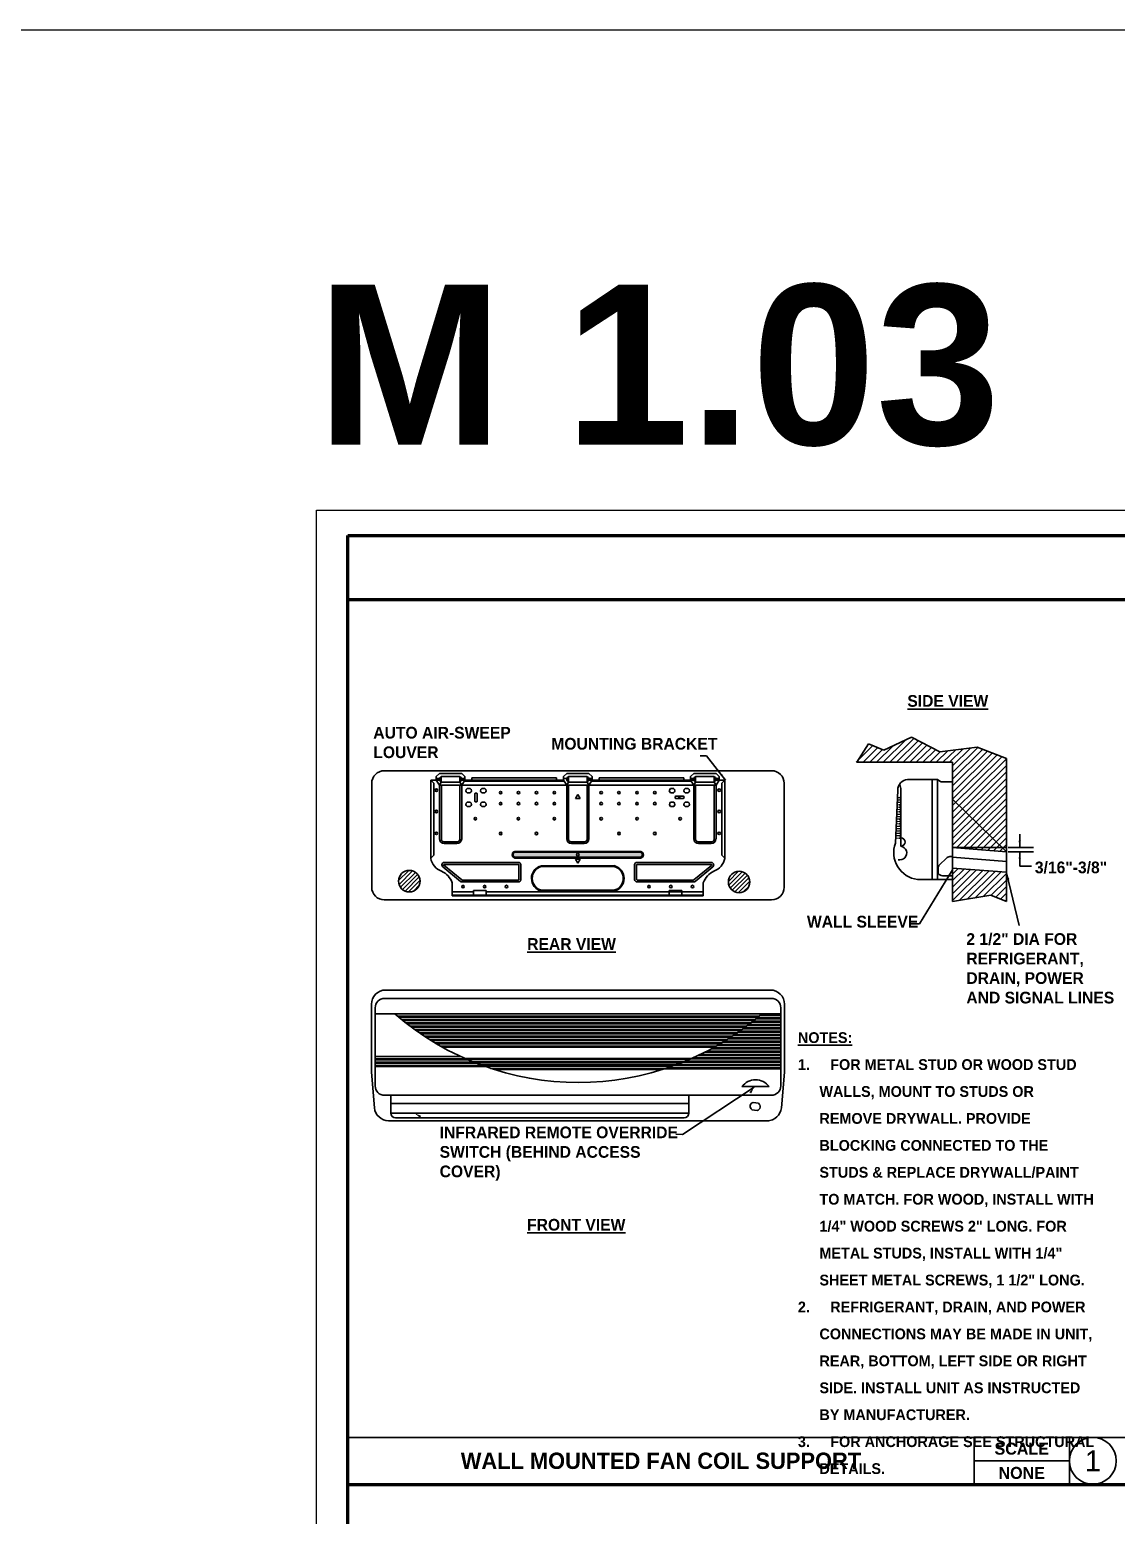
# Model space of a CAD drawing. Header units: inches. Extents: x 2025 to 34930, y -6955 to 4650.
# Drawn here: x 8223 to 8630, y 1729 to 2285 of the extents above; entities that cross this region are included whole.
import ezdxf

# ---------------------------------------------------------------- set-up
doc = ezdxf.new("R2010")
doc.units = ezdxf.units.IN
doc.header["$MEASUREMENT"] = 0
doc.layers.get('DEFPOINTS').update_dxf_attribs({"color": 104})
doc.layers.add('PDF-TEXT', color=7, linetype='Continuous', lineweight=35)
doc.styles.add('Century Gothic_B', font='GOTHICB.TTF', dxfattribs={"height": 6.659722})
doc.styles.add('PDF Arial', font='arial.ttf')
doc.styles.add('PDF Arial Bold', font='arialbd.ttf')

msp = doc.modelspace()

# ---------------------------------------------------------------- hatches: boundary and pattern name
at = {"layer": 'PDF-TEXT', "transparency": 33554559}
for points in [[(8548.21, 1993.39), (8548.21, 1992.95), (8549.27, 1992.95), (8549.27, 1992.98), (8549.29, 1992.98), (8549.37, 1993.06), (8549.37, 1993.11), (8549.4, 1993.16), (8549.4, 1993.21), (8549.37, 1993.26), (8549.37, 1993.29), (8549.35, 1993.34), (8549.27, 1993.37), (8549.27, 1993.39)], [(8548.23, 1994.3), (8548.23, 1993.86), (8549.27, 1993.86), (8549.27, 1993.91), (8549.29, 1993.89), (8549.35, 1993.91), (8549.37, 1993.96), (8549.37, 1994.02), (8549.4, 1994.04), (8549.4, 1994.09), (8549.37, 1994.15), (8549.37, 1994.2), (8549.29, 1994.27), (8549.27, 1994.27), (8549.27, 1994.3)], [(8548.28, 1995.18), (8548.28, 1994.74), (8549.27, 1994.74), (8549.29, 1994.79), (8549.27, 1994.79), (8549.27, 1994.82), (8549.29, 1994.79), (8549.35, 1994.82), (8549.37, 1994.84), (8549.37, 1994.9), (8549.4, 1994.95), (8549.4, 1995), (8549.37, 1995.05), (8549.37, 1995.08), (8549.35, 1995.13), (8549.27, 1995.16), (8549.27, 1995.18)], [(8548.31, 1996.09), (8548.31, 1995.65), (8549.27, 1995.65), (8549.27, 1995.7), (8549.29, 1995.67), (8549.35, 1995.7), (8549.37, 1995.75), (8549.37, 1995.8), (8549.4, 1995.85), (8549.4, 1995.88), (8549.37, 1995.93), (8549.37, 1995.98), (8549.29, 1996.06), (8549.27, 1996.06), (8549.27, 1996.09)], [(8548.36, 1996.99), (8548.36, 1996.53), (8549.27, 1996.53), (8549.29, 1996.58), (8549.27, 1996.58), (8549.27, 1996.61), (8549.29, 1996.58), (8549.35, 1996.61), (8549.37, 1996.66), (8549.37, 1996.68), (8549.4, 1996.74), (8549.4, 1996.79), (8549.37, 1996.84), (8549.37, 1996.86), (8549.35, 1996.92), (8549.27, 1996.94), (8549.29, 1996.94), (8549.27, 1996.99)], [(8548.39, 1997.87), (8548.39, 1997.43), (8549.27, 1997.43), (8549.27, 1997.46), (8549.29, 1997.46), (8549.37, 1997.54), (8549.37, 1997.59), (8549.4, 1997.64), (8549.4, 1997.67), (8549.37, 1997.72), (8549.37, 1997.77), (8549.35, 1997.82), (8549.27, 1997.85), (8549.27, 1997.87)], [(8547.95, 1988.03), (8547.95, 1987.59), (8549.27, 1987.59), (8549.27, 1987.62), (8549.29, 1987.62), (8549.37, 1987.7), (8549.37, 1987.75), (8549.4, 1987.8), (8549.4, 1987.83), (8549.37, 1987.88), (8549.37, 1987.93), (8549.35, 1987.98), (8549.27, 1988.01), (8549.27, 1988.03)], [(8548, 1988.94), (8548, 1988.5), (8549.27, 1988.5), (8549.27, 1988.55), (8549.29, 1988.53), (8549.35, 1988.55), (8549.37, 1988.6), (8549.37, 1988.63), (8549.4, 1988.68), (8549.4, 1988.73), (8549.37, 1988.78), (8549.37, 1988.84), (8549.35, 1988.86), (8549.27, 1988.89), (8549.29, 1988.89), (8549.27, 1988.94)], [(8548.05, 1989.82), (8548.05, 1989.38), (8549.27, 1989.38), (8549.27, 1989.41), (8549.29, 1989.41), (8549.37, 1989.48), (8549.37, 1989.54), (8549.4, 1989.59), (8549.4, 1989.64), (8549.37, 1989.66), (8549.37, 1989.72), (8549.35, 1989.77), (8549.27, 1989.79), (8549.27, 1989.82)], [(8548.08, 1990.73), (8548.08, 1990.29), (8549.27, 1990.29), (8549.27, 1990.34), (8549.29, 1990.31), (8549.35, 1990.34), (8549.37, 1990.39), (8549.37, 1990.42), (8549.4, 1990.47), (8549.4, 1990.52), (8549.37, 1990.57), (8549.37, 1990.62), (8549.29, 1990.7), (8549.27, 1990.7), (8549.27, 1990.73)], [(8548.13, 1991.61), (8548.13, 1991.17), (8549.27, 1991.17), (8549.27, 1991.19), (8549.29, 1991.19), (8549.37, 1991.27), (8549.37, 1991.32), (8549.4, 1991.37), (8549.4, 1991.43), (8549.37, 1991.45), (8549.37, 1991.5), (8549.35, 1991.56), (8549.27, 1991.58), (8549.27, 1991.61)], [(8548.15, 1992.51), (8548.15, 1992.07), (8549.27, 1992.07), (8549.27, 1992.13), (8549.29, 1992.1), (8549.35, 1992.13), (8549.37, 1992.18), (8549.37, 1992.23), (8549.4, 1992.25), (8549.4, 1992.31), (8549.37, 1992.36), (8549.37, 1992.41), (8549.29, 1992.49), (8549.27, 1992.49), (8549.27, 1992.51)], [(8547.71, 1982.67), (8547.71, 1982.23), (8549.27, 1982.23), (8549.27, 1982.28), (8549.29, 1982.26), (8549.35, 1982.28), (8549.37, 1982.34), (8549.37, 1982.39), (8549.4, 1982.44), (8549.4, 1982.46), (8549.37, 1982.52), (8549.37, 1982.57), (8549.35, 1982.62), (8549.27, 1982.65), (8549.27, 1982.67)], [(8547.77, 1983.58), (8547.77, 1983.11), (8549.27, 1983.11), (8549.29, 1983.16), (8549.27, 1983.16), (8549.27, 1983.19), (8549.29, 1983.16), (8549.35, 1983.19), (8549.37, 1983.24), (8549.37, 1983.27), (8549.4, 1983.32), (8549.4, 1983.37), (8549.37, 1983.42), (8549.37, 1983.45), (8549.35, 1983.5), (8549.27, 1983.53), (8549.29, 1983.53), (8549.27, 1983.58)], [(8547.79, 1984.46), (8547.79, 1984.02), (8549.27, 1984.02), (8549.27, 1984.07), (8549.29, 1984.04), (8549.35, 1984.07), (8549.37, 1984.12), (8549.37, 1984.17), (8549.4, 1984.23), (8549.4, 1984.25), (8549.37, 1984.3), (8549.37, 1984.36), (8549.35, 1984.41), (8549.27, 1984.43), (8549.27, 1984.46)], [(8547.84, 1985.37), (8547.84, 1984.9), (8549.27, 1984.9), (8549.29, 1984.95), (8549.27, 1984.95), (8549.27, 1984.98), (8549.29, 1984.95), (8549.35, 1984.98), (8549.37, 1985.03), (8549.37, 1985.05), (8549.4, 1985.11), (8549.4, 1985.16), (8549.37, 1985.21), (8549.37, 1985.24), (8549.35, 1985.29), (8549.27, 1985.31), (8549.27, 1985.37)], [(8547.87, 1986.25), (8547.87, 1985.81), (8549.27, 1985.81), (8549.27, 1985.86), (8549.29, 1985.83), (8549.35, 1985.86), (8549.37, 1985.91), (8549.37, 1985.96), (8549.4, 1986.01), (8549.4, 1986.04), (8549.37, 1986.09), (8549.37, 1986.14), (8549.29, 1986.22), (8549.27, 1986.22), (8549.27, 1986.25)], [(8547.92, 1987.15), (8547.92, 1986.69), (8549.27, 1986.69), (8549.29, 1986.74), (8549.27, 1986.74), (8549.27, 1986.76), (8549.29, 1986.74), (8549.35, 1986.76), (8549.37, 1986.82), (8549.37, 1986.84), (8549.4, 1986.89), (8549.4, 1986.95), (8549.37, 1987), (8549.37, 1987.02), (8549.35, 1987.07), (8549.27, 1987.1), (8549.29, 1987.1), (8549.27, 1987.15)], [(8452, 1977.49), (8451.71, 1977.49), (8451.53, 1977.47), (8405.02, 1977.47), (8404.97, 1977.44), (8404.79, 1977.39), (8404.73, 1977.36), (8404.58, 1977.26), (8404.55, 1977.23), (8404.4, 1977.1), (8404.37, 1977.08), (8404.27, 1976.92), (8404.14, 1976.66), (8404.09, 1976.48), (8404.09, 1976.43), (8404.06, 1976.25), (8404.06, 1976.02), (8404.09, 1975.96), (8404.16, 1975.73), (8404.27, 1975.52), (8404.37, 1975.39), (8404.53, 1975.24), (8404.6, 1975.19), (8404.73, 1975.11), (8404.81, 1975.06), (8404.94, 1975.01), (8405.04, 1974.98), (8405.17, 1974.95), (8405.46, 1974.95), (8405.64, 1974.98), (8452.15, 1974.98), (8452.21, 1975.01), (8452.39, 1975.06), (8452.44, 1975.11), (8452.59, 1975.19), (8452.62, 1975.24), (8452.78, 1975.34), (8452.8, 1975.39), (8452.9, 1975.52), (8452.93, 1975.58), (8453.03, 1975.73), (8453.03, 1975.81), (8453.09, 1975.96), (8453.09, 1976.02), (8453.11, 1976.2), (8453.11, 1976.43), (8453.09, 1976.48), (8453.03, 1976.66), (8453.01, 1976.72), (8452.96, 1976.87), (8452.9, 1976.92), (8452.8, 1977.08), (8452.75, 1977.1), (8452.65, 1977.23), (8452.57, 1977.26), (8452.44, 1977.36), (8452.36, 1977.39), (8452.23, 1977.44), (8452.13, 1977.47)], [(8475.64, 1961.12), (8381.53, 1961.12), (8381.53, 1960.84), (8475.64, 1960.84)], [(8496.54, 1915.78), (8361.02, 1915.78), (8361.51, 1915.37), (8496.08, 1915.37)], [(8504.7, 1915.14), (8495.79, 1915.14), (8495.3, 1914.75), (8504.7, 1914.75)], [(8504.7, 1916.61), (8497.53, 1916.61), (8496.8, 1915.99), (8504.7, 1915.99)], [(8495.04, 1914.51), (8362.52, 1914.51), (8363.01, 1914.13), (8494.55, 1914.13)], [(8493.49, 1913.27), (8364.07, 1913.27), (8364.59, 1912.86), (8492.97, 1912.86)], [(8491.86, 1912.03), (8365.7, 1912.03), (8366.25, 1911.61), (8491.31, 1911.61)], [(8490.17, 1910.76), (8367.39, 1910.76), (8367.96, 1910.37), (8489.6, 1910.37)], [(8488.41, 1909.52), (8369.15, 1909.52), (8369.77, 1909.1), (8487.82, 1909.1)], [(8504.7, 1910.14), (8489.29, 1910.14), (8488.7, 1909.72), (8504.7, 1909.72)], [(8504.7, 1911.41), (8491.03, 1911.41), (8490.46, 1910.99), (8504.7, 1910.99)], [(8504.7, 1912.65), (8492.69, 1912.65), (8492.14, 1912.23), (8504.7, 1912.23)], [(8504.7, 1913.89), (8494.26, 1913.89), (8493.75, 1913.48), (8504.7, 1913.48)], [(8486.55, 1908.27), (8371.01, 1908.27), (8371.63, 1907.86), (8485.93, 1907.86)], [(8484.6, 1907.03), (8372.96, 1907.03), (8373.6, 1906.61), (8483.96, 1906.61)], [(8482.58, 1905.76), (8374.98, 1905.76), (8375.68, 1905.35), (8481.89, 1905.35)], [(8480.43, 1904.52), (8377.13, 1904.52), (8377.85, 1904.1), (8479.71, 1904.1)], [(8504.7, 1905.14), (8481.52, 1905.14), (8480.8, 1904.72), (8504.7, 1904.72)], [(8504.7, 1906.38), (8483.59, 1906.38), (8482.92, 1905.99), (8504.7, 1905.99)], [(8504.7, 1907.65), (8485.59, 1907.65), (8484.94, 1907.24), (8504.7, 1907.24)], [(8504.7, 1908.89), (8487.48, 1908.89), (8486.88, 1908.48), (8504.7, 1908.48)], [(8386.63, 1899.75), (8352.65, 1899.75), (8352.65, 1899.34), (8387.56, 1899.34)], [(8389.61, 1898.51), (8352.65, 1898.51), (8352.65, 1898.09), (8390.62, 1898.09)], [(8471.34, 1899.93), (8386.22, 1899.93), (8387.15, 1899.52), (8470.41, 1899.52)], [(8468.42, 1898.69), (8389.14, 1898.69), (8390.15, 1898.28), (8467.41, 1898.28)], [(8504.7, 1898.9), (8468.91, 1898.9), (8467.9, 1898.48), (8504.7, 1898.48)], [(8504.7, 1900.14), (8471.78, 1900.14), (8470.88, 1899.73), (8504.7, 1899.73)], [(8504.7, 1901.38), (8474.48, 1901.38), (8473.62, 1900.97), (8504.7, 1900.97)], [(8504.7, 1902.63), (8476.96, 1902.63), (8476.16, 1902.24), (8504.7, 1902.24)], [(8504.7, 1903.9), (8479.3, 1903.9), (8478.54, 1903.48), (8504.7, 1903.48)], [(8392.85, 1897.24), (8352.65, 1897.24), (8352.65, 1896.85), (8393.99, 1896.85)], [(8465.21, 1897.45), (8392.35, 1897.45), (8393.47, 1897.03), (8464.09, 1897.03)], [(8461.63, 1896.18), (8395.93, 1896.18), (8397.2, 1895.76), (8460.36, 1895.76)], [(8504.7, 1896.38), (8462.23, 1896.38), (8460.99, 1895.97), (8504.7, 1895.97)], [(8504.7, 1897.63), (8465.72, 1897.63), (8464.64, 1897.21), (8504.7, 1897.21)]]:
    msp.add_hatch(color=256, dxfattribs=at).paths.add_polyline_path(points)
h = msp.add_hatch(color=256, dxfattribs=at)
h.paths.add_polyline_path([(8442.88, 1962.81), (8443.06, 1962.91), (8443.5, 1963.12), (8443.97, 1963.43), (8444.07, 1963.51), (8444.44, 1963.82), (8444.59, 1963.95), (8444.85, 1964.28), (8445.03, 1964.49), (8445.24, 1964.8), (8445.39, 1965.06), (8445.55, 1965.4), (8445.68, 1965.68), (8445.78, 1966.02), (8445.86, 1966.36), (8445.96, 1967.03), (8445.96, 1967.7), (8445.86, 1968.38), (8445.78, 1968.69), (8445.68, 1969.05), (8445.55, 1969.33), (8445.39, 1969.67), (8445.24, 1969.93), (8445.03, 1970.24), (8444.85, 1970.45), (8444.59, 1970.78), (8444.44, 1970.91), (8444.07, 1971.22), (8443.97, 1971.3), (8443.5, 1971.61), (8443.06, 1971.82), (8442.88, 1971.9), (8442.23, 1972.13), (8414.96, 1972.13), (8414.32, 1971.9), (8414.13, 1971.82), (8413.69, 1971.61), (8413.23, 1971.3), (8413.12, 1971.22), (8412.76, 1970.91), (8412.61, 1970.78), (8412.35, 1970.45), (8412.17, 1970.24), (8411.96, 1969.93), (8411.8, 1969.67), (8411.65, 1969.33), (8411.52, 1969.05), (8411.42, 1968.69), (8411.34, 1968.38), (8411.23, 1967.7), (8411.23, 1967.03), (8411.34, 1966.36), (8411.42, 1966.02), (8411.52, 1965.68), (8411.65, 1965.4), (8411.8, 1965.06), (8411.96, 1964.8), (8412.17, 1964.49), (8412.35, 1964.28), (8412.61, 1963.95), (8412.76, 1963.82), (8413.12, 1963.51), (8413.23, 1963.43), (8413.69, 1963.12), (8414.13, 1962.91), (8414.32, 1962.81), (8414.96, 1962.6), (8442.23, 1962.6)])
h.paths.add_polyline_path([(8414.99, 1962.91), (8414.37, 1963.12), (8413.75, 1963.43), (8413.64, 1963.51), (8413.2, 1963.82), (8413.05, 1963.95), (8412.71, 1964.28), (8412.55, 1964.49), (8412.3, 1964.8), (8412.17, 1965.06), (8411.96, 1965.4), (8411.86, 1965.68), (8411.73, 1966.02), (8411.57, 1966.69), (8411.52, 1967.37), (8411.57, 1968.04), (8411.65, 1968.38), (8411.73, 1968.69), (8411.86, 1969.05), (8411.96, 1969.33), (8412.17, 1969.67), (8412.3, 1969.93), (8412.55, 1970.24), (8412.71, 1970.45), (8413.05, 1970.78), (8413.2, 1970.91), (8413.64, 1971.22), (8413.75, 1971.3), (8414.37, 1971.61), (8414.99, 1971.82), (8442.21, 1971.82), (8442.86, 1971.61), (8443.45, 1971.3), (8443.56, 1971.22), (8444, 1970.91), (8444.15, 1970.78), (8444.49, 1970.45), (8444.64, 1970.24), (8444.9, 1969.93), (8445.06, 1969.67), (8445.24, 1969.33), (8445.34, 1969.05), (8445.47, 1968.69), (8445.55, 1968.38), (8445.63, 1968.04), (8445.68, 1967.37), (8445.63, 1966.69), (8445.47, 1966.02), (8445.34, 1965.68), (8445.24, 1965.4), (8445.06, 1965.06), (8444.9, 1964.8), (8444.64, 1964.49), (8444.49, 1964.28), (8444.15, 1963.95), (8444, 1963.82), (8443.56, 1963.51), (8443.45, 1963.43), (8442.86, 1963.12), (8442.21, 1962.91)], flags=0)

# ---------------------------------------------------------------- linework, layer by layer
msp.add_line((5037.78, 2285.41), (13091.4, 2285.41))
at = {"layer": 'DEFPOINTS'}
msp.add_lwpolyline([(8330.71, 2105.41), (9797.6, 2105.41), (9797.6, 1024.33), (8330.71, 1024.33)], close=True, dxfattribs=at)
at = {"layer": 'PDF-TEXT', "color": 42, "lineweight": 100}
for p, q in [((8342.43, 1039.38), (8342.43, 2095.84)), ((8342.43, 2095.84), (9785.88, 2095.84)), ((9785.88, 2071.8), (8342.43, 2071.8)), ((8342.43, 1740.3), (9785.88, 1740.3))]:
    msp.add_line(p, q, dxfattribs=at)
at = {"layer": 'PDF-TEXT'}
for p, q in [((8532.9, 2010.88), (8539.22, 2017.14)), ((8537.59, 2017.82), (8533.24, 2010.88)), ((8535.54, 2010.88), (8541.08, 2016.37)), ((8543.29, 2015.43), (8537.59, 2017.82)), ((8538.03, 2010.88), (8542.82, 2015.64)), ((8540.51, 2010.88), (8546.78, 2017.09)), ((8543.03, 2010.88), (8551.5, 2019.29)), ((8553.62, 2020.28), (8543.29, 2015.43)), ((8545.51, 2010.88), (8554.53, 2019.81)), ((8548, 2010.88), (8556.18, 2018.98)), ((8550.49, 2010.88), (8557.84, 2018.15)), ((8553, 2010.88), (8559.47, 2017.3)), ((8564.26, 2014.86), (8553.62, 2020.28)), ((8555.48, 2010.88), (8561.13, 2016.47)), ((8557.97, 2010.88), (8562.79, 2015.62)), ((8578.3, 2016.57), (8564.26, 2014.86)), ((8565.46, 2010.88), (8570.25, 2015.59)), ((8567.97, 2010.88), (8573.07, 2015.95)), ((8569.08, 2007.02), (8578.59, 2016.47)), ((8569.08, 2009.5), (8575.92, 2016.29)), ((8569.08, 2004.56), (8580.4, 2015.77)), ((8589.28, 2012.33), (8578.3, 2016.57)), ((8476.89, 2013.31), (8474.4, 2013.28)), ((8483.93, 2004.22), (8476.89, 2013.31)), ((8533.24, 2010.88), (8569.08, 2010.88)), ((8560.48, 2010.88), (8564.55, 2014.92)), ((8562.97, 2010.88), (8567.4, 2015.25)), ((8569.08, 2002.07), (8582.19, 2015.07)), ((8569.08, 1999.61), (8583.97, 2014.37)), ((8569.08, 1997.12), (8585.76, 2013.67)), ((8569.08, 1994.64), (8587.55, 2012.97)), ((8569.08, 1992.18), (8589.28, 2012.22)), ((8569.08, 2010.88), (8569.08, 1958.74)), ((8569.08, 1989.69), (8589.28, 2009.74)), ((8589.28, 1958.74), (8589.28, 2012.33)), ((8501.23, 2007.74), (8356.08, 2007.74)), ((8373.5, 2004.22), (8376.81, 2004.22)), ((8374.61, 2003.11), (8373.5, 2004.22)), ((8373.5, 2004.22), (8373.5, 1974.85)), ((8375.55, 2005.51), (8376.76, 2006.73)), ((8375.55, 2004.22), (8375.55, 2005.51)), ((8375.55, 2004.79), (8376.81, 2004.79)), ((8376.76, 2002.33), (8375.55, 2004.22)), ((8376.76, 2006.73), (8385.08, 2006.73)), ((8377.44, 2005.54), (8384.43, 2005.54)), ((8377.44, 2003.47), (8377.44, 2005.54)), ((8384.43, 2005.54), (8384.43, 2003.47)), ((8386.29, 2004.79), (8385.02, 2004.79)), ((8423.22, 2004.22), (8385.02, 2004.22)), ((8385.08, 2006.73), (8386.29, 2005.51)), ((8386.29, 2004.22), (8385.08, 2002.33)), ((8386.29, 2005.51), (8386.29, 2004.22)), ((8420.61, 2005.1), (8388.88, 2005.1)), ((8388.88, 2005.1), (8388.88, 2004.22)), ((8420.61, 2004.22), (8420.61, 2005.1)), ((8424.44, 2006.73), (8423.22, 2005.51)), ((8423.22, 2005.51), (8423.22, 2004.22)), ((8423.22, 2004.79), (8424.49, 2004.79)), ((8424.44, 2002.33), (8423.22, 2004.22)), ((8432.76, 2006.73), (8424.44, 2006.73)), ((8432.11, 2005.54), (8425.12, 2005.54)), ((8425.12, 2005.54), (8425.12, 2003.47)), ((8432.11, 2003.47), (8432.11, 2005.54)), ((8433.97, 2004.79), (8432.7, 2004.79)), ((8472.15, 2004.22), (8432.7, 2004.22)), ((8433.97, 2005.51), (8432.76, 2006.73)), ((8432.76, 2002.33), (8433.97, 2004.22)), ((8433.95, 2005.51), (8433.95, 2004.22)), ((8433.97, 2004.22), (8433.97, 2005.51)), ((8436.56, 2004.22), (8436.56, 2005.1)), ((8436.56, 2005.1), (8468.29, 2005.1)), ((8468.29, 2005.1), (8468.29, 2004.22)), ((8472.1, 2006.73), (8470.88, 2005.51)), ((8470.88, 2005.51), (8470.88, 2004.22)), ((8470.88, 2004.79), (8472.15, 2004.79)), ((8470.88, 2004.22), (8472.1, 2002.33)), ((8480.41, 2006.73), (8472.1, 2006.73)), ((8479.74, 2005.54), (8472.74, 2005.54)), ((8472.74, 2005.54), (8472.74, 2003.47)), ((8479.74, 2003.47), (8479.74, 2005.54)), ((8481.63, 2004.79), (8480.36, 2004.79)), ((8483.67, 2004.22), (8480.36, 2004.22)), ((8481.63, 2005.51), (8480.41, 2006.73)), ((8480.41, 2002.33), (8481.63, 2004.22)), ((8481.63, 2004.22), (8481.63, 2005.51)), ((8482.56, 2003.11), (8483.67, 2004.22)), ((8483.67, 2004.22), (8483.67, 1974.85)), ((8563.41, 2004.48), (8552.2, 2004.48)), ((8561.47, 1966.95), (8561.47, 2004.48)), ((8563.41, 2004.48), (8563.41, 1966.95)), ((8564.24, 2003.86), (8563.41, 2004.48)), ((8569.08, 1987.23), (8589.28, 2007.28)), ((8569.08, 1984.74), (8589.28, 2004.79)), ((8351.36, 2003), (8351.36, 1964.05)), ((8374.61, 1976.09), (8374.61, 2003.11)), ((8377.44, 2003.47), (8376.76, 2002.33)), ((8376.76, 1982.18), (8376.76, 2002.33)), ((8376.76, 2002.33), (8480.41, 2002.33)), ((8384.43, 2003.47), (8377.44, 2003.47)), ((8377.46, 1981.97), (8377.46, 2002.33)), ((8384.4, 2002.33), (8384.4, 1981.97)), ((8385.08, 2002.33), (8384.43, 2003.47)), ((8385.08, 2002.33), (8385.08, 1982.18)), ((8386.01, 2003.81), (8423.51, 2003.81)), ((8387.17, 2001.03), (8388.31, 2001.03)), ((8387.17, 1999.45), (8388.31, 1999.45)), ((8390.02, 1996.27), (8390.02, 1999.07)), ((8390.9, 1999.07), (8390.9, 1996.27)), ((8393.78, 2001.03), (8392.64, 2001.03)), ((8393.78, 1999.45), (8392.64, 1999.45)), ((8425.12, 2003.47), (8424.44, 2002.33)), ((8424.44, 2002.33), (8424.44, 1982.18)), ((8425.12, 2003.47), (8432.11, 2003.47)), ((8425.14, 2002.33), (8425.14, 1981.97)), ((8428.61, 1998.75), (8427.73, 1997.28)), ((8429.47, 1997.28), (8428.61, 1998.75)), ((8432.08, 1981.97), (8432.08, 2002.33)), ((8432.11, 2003.47), (8432.76, 2002.33)), ((8432.76, 1982.18), (8432.76, 2002.33)), ((8471.16, 2003.81), (8433.66, 2003.81)), ((8464.53, 2001.03), (8463.39, 2001.03)), ((8463.39, 1999.45), (8464.53, 1999.45)), ((8468.88, 2001.03), (8470.01, 2001.02)), ((8470, 1999.45), (8468.88, 1999.45)), ((8472.1, 2002.33), (8472.74, 2003.47)), ((8472.1, 2002.33), (8472.1, 1982.18)), ((8472.74, 2003.47), (8479.74, 2003.47)), ((8472.77, 2002.33), (8472.77, 1981.97)), ((8479.71, 1981.97), (8479.71, 2002.33)), ((8479.74, 2003.47), (8480.41, 2002.33)), ((8480.41, 2002.33), (8480.41, 1982.18)), ((8482.56, 1976.09), (8482.56, 2003.11)), ((8505.95, 1964.05), (8505.95, 2003.02)), ((8548.52, 2000.41), (8547.64, 1980.6)), ((8549.73, 2000.44), (8549.73, 1979.43)), ((8569.08, 2003.52), (8565.3, 2003.52)), ((8569.08, 1982.28), (8589.28, 2002.3)), ((8569.08, 1979.8), (8589.28, 1999.84)), ((8387.17, 1995.88), (8388.31, 1995.88)), ((8387.17, 1994.33), (8388.31, 1994.33)), ((8393.78, 1995.88), (8392.64, 1995.88)), ((8393.78, 1994.33), (8392.64, 1994.33)), ((8427.73, 1997.28), (8429.47, 1997.28)), ((8463.39, 1995.88), (8464.53, 1995.88)), ((8464.53, 1994.33), (8463.39, 1994.33)), ((8468.16, 1998.19), (8465.36, 1998.19)), ((8465.36, 1997.28), (8468.16, 1997.28)), ((8467.15, 1997.67), (8466.27, 1997.67)), ((8470, 1995.88), (8468.88, 1995.88)), ((8468.88, 1994.33), (8470.01, 1994.34)), ((8549.27, 1997.87), (8549.27, 1997.43)), ((8549.27, 1996.99), (8549.27, 1996.53)), ((8549.27, 1996.09), (8549.27, 1995.65)), ((8549.27, 1995.18), (8549.27, 1994.74)), ((8549.27, 1994.3), (8549.27, 1993.86)), ((8549.27, 1993.39), (8549.27, 1992.95)), ((8589.28, 1977.34), (8569.08, 1997.12)), ((8570.56, 1978.79), (8589.28, 1997.36)), ((8572.86, 1978.61), (8589.28, 1994.9)), ((8549.27, 1992.51), (8549.27, 1992.07)), ((8549.27, 1991.61), (8549.27, 1991.17)), ((8549.27, 1990.73), (8549.27, 1990.29)), ((8549.27, 1989.82), (8549.27, 1989.38)), ((8549.27, 1988.94), (8549.27, 1988.5)), ((8549.27, 1988.03), (8549.27, 1987.59)), ((8575.17, 1978.42), (8589.28, 1992.41)), ((8577.5, 1978.24), (8589.28, 1989.95)), ((8579.8, 1978.06), (8589.28, 1987.46)), ((8549.27, 1987.15), (8549.27, 1986.69)), ((8549.27, 1986.25), (8549.27, 1985.81)), ((8549.27, 1985.34), (8549.27, 1984.9)), ((8549.27, 1984.46), (8549.27, 1984.02)), ((8549.27, 1983.58), (8549.27, 1983.11)), ((8549.27, 1982.67), (8549.27, 1982.23)), ((8582.13, 1977.88), (8589.28, 1984.98)), ((8584.44, 1977.73), (8589.28, 1982.52)), ((8594.23, 1983.97), (8594.23, 1978.89)), ((8383.5, 1981.09), (8378.34, 1981.09)), ((8383.32, 1980.39), (8378.55, 1980.39)), ((8405.02, 1977.47), (8452.23, 1977.47)), ((8405.02, 1977.18), (8452.23, 1977.18)), ((8426.02, 1981.09), (8431.18, 1981.09)), ((8426.23, 1980.39), (8430.99, 1980.39)), ((8473.68, 1981.09), (8478.83, 1981.09)), ((8473.86, 1980.39), (8478.62, 1980.39)), ((8589.28, 1978.89), (8569.08, 1978.89)), ((8569.08, 1978.89), (8589.28, 1977.34)), ((8586.74, 1977.54), (8589.28, 1980.03)), ((8589.85, 1978.89), (8599.38, 1978.89)), ((8589.85, 1977.34), (8599.38, 1977.34)), ((8594.23, 1977.34), (8594.23, 1971.9)), ((8373.5, 1974.98), (8374.61, 1976.09)), ((8377.67, 1972.39), (8377.67, 1972.44)), ((8384.61, 1966.25), (8377.98, 1971.72)), ((8378.37, 1972.39), (8378.37, 1972.44)), ((8385.08, 1966.8), (8378.43, 1972.27)), ((8378.55, 1973.32), (8406.36, 1973.32)), ((8378.55, 1972.62), (8406.36, 1972.62)), ((8452.23, 1975.29), (8405.02, 1975.29)), ((8452.23, 1974.98), (8405.02, 1974.98)), ((8406.55, 1972.44), (8406.55, 1966.95)), ((8407.27, 1972.44), (8407.27, 1966.95)), ((8414.96, 1972.13), (8442.23, 1972.13)), ((8414.96, 1971.82), (8442.23, 1971.82)), ((8428.61, 1973.06), (8427.73, 1974.54)), ((8427.73, 1974.54), (8429.47, 1974.54)), ((8429.47, 1974.54), (8428.61, 1973.06)), ((8449.9, 1972.44), (8449.9, 1966.95)), ((8450.63, 1972.44), (8450.63, 1966.95)), ((8478.62, 1973.32), (8450.81, 1973.32)), ((8478.62, 1972.62), (8450.81, 1972.62)), ((8472.1, 1966.8), (8478.75, 1972.26)), ((8472.56, 1966.25), (8479.19, 1971.72)), ((8478.8, 1972.39), (8478.8, 1972.44)), ((8479.53, 1972.39), (8479.53, 1972.44)), ((8483.67, 1974.98), (8482.56, 1976.09)), ((8563.64, 1969.57), (8563.64, 1971.17)), ((8564.16, 1972.44), (8566.75, 1975.01)), ((8568.02, 1975.52), (8569.08, 1975.52)), ((8569.08, 1975.27), (8589.28, 1973.71)), ((8569.08, 1971.22), (8589.28, 1969.67)), ((8569.08, 1969.02), (8571.15, 1971.07)), ((8569.08, 1966.54), (8573.46, 1970.89)), ((8594.23, 1971.9), (8598.61, 1971.9)), ((8361.43, 1966.54), (8365.24, 1970.34)), ((8361.61, 1965.14), (8366.64, 1970.16)), ((8362.13, 1964.05), (8367.72, 1969.64)), ((8362.88, 1963.22), (8368.55, 1968.89)), ((8363.84, 1962.63), (8369.15, 1967.94)), ((8365.11, 1962.29), (8369.49, 1966.67)), ((8381.53, 1965.71), (8381.53, 1960.84)), ((8406.36, 1966.77), (8385.18, 1966.77)), ((8406.36, 1966.04), (8385.18, 1966.04)), ((8450.81, 1966.77), (8471.99, 1966.77)), ((8450.81, 1966.04), (8471.99, 1966.04)), ((8475.64, 1960.84), (8475.64, 1965.71)), ((8485.04, 1966.23), (8488.85, 1970.03)), ((8485.23, 1964.83), (8490.25, 1969.85)), ((8485.74, 1963.74), (8491.34, 1969.36)), ((8486.5, 1962.91), (8492.17, 1968.58)), ((8487.45, 1962.32), (8492.76, 1967.62)), ((8488.72, 1961.98), (8493.1, 1966.36)), ((8569.08, 1966.95), (8556, 1966.95)), ((8569.08, 1970.58), (8556.62, 1950.35)), ((8564.26, 1968.66), (8564, 1968.84)), ((8569.08, 1968.32), (8565.3, 1968.32)), ((8569.08, 1964.05), (8575.76, 1970.71)), ((8569.08, 1961.59), (8578.09, 1970.53)), ((8569.08, 1959.1), (8580.4, 1970.34)), ((8571.57, 1959.1), (8582.73, 1970.16)), ((8574.62, 1959.67), (8585.03, 1969.98)), ((8577.63, 1960.17), (8587.34, 1969.83)), ((8580.63, 1960.68), (8589.28, 1969.26)), ((8583.56, 1961.1), (8589.28, 1966.77)), ((8589.28, 1969.46), (8594.08, 1949.77)), ((8366.97, 1962.57), (8369.2, 1964.8)), ((8381.53, 1962.29), (8389.56, 1962.29)), ((8381.53, 1961.12), (8475.64, 1961.12)), ((8381.53, 1960.84), (8475.64, 1960.84)), ((8394.3, 1962.81), (8389.56, 1962.81)), ((8389.56, 1962.81), (8389.56, 1961.12)), ((8394.3, 1961.12), (8394.3, 1962.81)), ((8394.3, 1962.29), (8475.64, 1962.29)), ((8442.23, 1962.91), (8414.96, 1962.91)), ((8442.23, 1962.6), (8414.96, 1962.6)), ((8462.88, 1961.12), (8462.88, 1962.81)), ((8462.88, 1962.81), (8467.62, 1962.81)), ((8467.62, 1962.81), (8467.62, 1961.12)), ((8490.59, 1962.29), (8492.81, 1964.49)), ((8569.08, 1958.74), (8583.45, 1961.15)), ((8583.45, 1961.15), (8589.28, 1958.74)), ((8585.32, 1960.37), (8589.28, 1964.31)), ((8587.08, 1959.65), (8589.28, 1961.82)), ((8356.1, 1959.31), (8501.23, 1959.31)), ((8588.84, 1958.92), (8589.28, 1959.36)), ((8556.62, 1950.35), (8552.97, 1950.35)), ((8356.2, 1922.41), (8501.15, 1922.41)), ((8356.59, 1925.52), (8500.74, 1925.52)), ((8351.25, 1894.81), (8351.25, 1920.21)), ((8352.65, 1889.63), (8352.65, 1918.88)), ((8352.65, 1916.61), (8504.7, 1916.61)), ((8361.02, 1915.78), (8496.54, 1915.78)), ((8361.51, 1915.37), (8496.08, 1915.37)), ((8495.79, 1915.14), (8504.7, 1915.14)), ((8496.8, 1915.99), (8504.7, 1915.99)), ((8504.7, 1918.86), (8504.7, 1889.63)), ((8506.05, 1894.81), (8506.05, 1920.21)), ((8362.52, 1914.51), (8495.04, 1914.51)), ((8363.01, 1914.13), (8494.55, 1914.13)), ((8364.07, 1913.27), (8493.49, 1913.27)), ((8364.59, 1912.86), (8492.97, 1912.86)), ((8365.7, 1912.03), (8491.86, 1912.03)), ((8366.25, 1911.61), (8491.31, 1911.61)), ((8367.39, 1910.76), (8490.17, 1910.76)), ((8367.96, 1910.37), (8489.6, 1910.37)), ((8369.15, 1909.52), (8488.41, 1909.52)), ((8488.7, 1909.72), (8504.7, 1909.72)), ((8489.29, 1910.14), (8504.7, 1910.14)), ((8490.46, 1910.99), (8504.7, 1910.99)), ((8491.03, 1911.41), (8504.7, 1911.41)), ((8492.14, 1912.23), (8504.7, 1912.23)), ((8492.69, 1912.65), (8504.7, 1912.65)), ((8493.75, 1913.48), (8504.7, 1913.48)), ((8494.26, 1913.89), (8504.7, 1913.89)), ((8495.3, 1914.75), (8504.7, 1914.75)), ((8369.77, 1909.1), (8487.82, 1909.1)), ((8371.01, 1908.27), (8486.55, 1908.27)), ((8371.63, 1907.86), (8485.93, 1907.86)), ((8372.96, 1907.03), (8484.6, 1907.03)), ((8373.6, 1906.61), (8483.96, 1906.61)), ((8374.98, 1905.76), (8482.58, 1905.76)), ((8375.68, 1905.35), (8481.89, 1905.35)), ((8377.13, 1904.52), (8480.43, 1904.52)), ((8377.85, 1904.1), (8479.71, 1904.1)), ((8480.8, 1904.72), (8504.7, 1904.72)), ((8481.52, 1905.14), (8504.7, 1905.14)), ((8482.92, 1905.99), (8504.7, 1905.99)), ((8483.59, 1906.38), (8504.7, 1906.38)), ((8484.94, 1907.24), (8504.7, 1907.24)), ((8485.59, 1907.65), (8504.7, 1907.65)), ((8486.88, 1908.48), (8504.7, 1908.48)), ((8487.48, 1908.89), (8504.7, 1908.89)), ((8352.65, 1900.61), (8384.77, 1900.61)), ((8352.65, 1899.75), (8386.63, 1899.75)), ((8352.65, 1899.34), (8387.56, 1899.34)), ((8352.65, 1898.51), (8389.61, 1898.51)), ((8386.22, 1899.93), (8471.34, 1899.93)), ((8387.15, 1899.52), (8470.41, 1899.52)), ((8389.14, 1898.69), (8468.42, 1898.69)), ((8467.9, 1898.48), (8504.7, 1898.48)), ((8468.91, 1898.9), (8504.7, 1898.9)), ((8470.88, 1899.73), (8504.7, 1899.73)), ((8471.78, 1900.14), (8504.7, 1900.14)), ((8473.62, 1900.97), (8504.7, 1900.97)), ((8474.48, 1901.38), (8504.7, 1901.38)), ((8476.16, 1902.24), (8504.7, 1902.24)), ((8476.96, 1902.63), (8504.7, 1902.63)), ((8478.54, 1903.48), (8504.7, 1903.48)), ((8479.3, 1903.9), (8504.7, 1903.9)), ((8352.39, 1881.44), (8351.25, 1894.81)), ((8352.65, 1898.09), (8390.62, 1898.09)), ((8352.65, 1897.24), (8392.85, 1897.24)), ((8352.65, 1896.85), (8393.99, 1896.85)), ((8390.15, 1898.28), (8467.41, 1898.28)), ((8392.35, 1897.45), (8465.21, 1897.45)), ((8393.47, 1897.03), (8464.09, 1897.03)), ((8395.93, 1896.18), (8461.63, 1896.18)), ((8397.2, 1895.76), (8460.36, 1895.76)), ((8460.99, 1895.97), (8504.7, 1895.97)), ((8462.23, 1896.38), (8504.7, 1896.38)), ((8464.64, 1897.21), (8504.7, 1897.21)), ((8465.72, 1897.63), (8504.7, 1897.63)), ((8504.94, 1881.44), (8506.05, 1894.81)), ((8494.65, 1889.19), (8467.82, 1871.44)), ((8490.12, 1889.37), (8500.33, 1889.37)), ((8501.15, 1886.1), (8356.19, 1886.1)), ((8358.58, 1879.34), (8358.58, 1886.1)), ((8358.58, 1883.07), (8470.21, 1883.07)), ((8470.21, 1886.1), (8470.21, 1879.34)), ((8494.29, 1883.44), (8496.28, 1883.1)), ((8500.25, 1876.57), (8357.69, 1876.57)), ((8470.21, 1879.34), (8358.58, 1879.34)), ((8468.44, 1877.63), (8360.34, 1877.63)), ((8493.85, 1880.69), (8495.84, 1880.38)), ((8467.82, 1871.44), (8465.36, 1871.47)), ((8342.43, 1757.87), (9785.88, 1757.87)), ((8577.1, 1740.3), (8577.1, 1757.87)), ((8612.87, 1740.3), (8612.87, 1757.87)), ((8612.87, 1749.09), (8577.1, 1749.09))]:
    msp.add_line(p, q, dxfattribs=at)
for centre, radius in [((8375.58, 2000.45), 0.479), ((8399.67, 1999.49), 0.479), ((8406.35, 1999.49), 0.479), ((8413.14, 1999.49), 0.479), ((8419.79, 1999.49), 0.479), ((8437.35, 1999.49), 0.479), ((8444.01, 1999.49), 0.479), ((8450.79, 1999.49), 0.479), ((8457.48, 1999.49), 0.479), ((8481.59, 2000.45), 0.479), ((8399.67, 1995.4), 0.479), ((8406.35, 1995.4), 0.479), ((8413.14, 1995.4), 0.479), ((8419.79, 1995.4), 0.479), ((8437.35, 1995.4), 0.479), ((8444.01, 1995.4), 0.479), ((8450.79, 1995.4), 0.479), ((8457.48, 1995.4), 0.479), ((8375.58, 1992.42), 0.479), ((8390.19, 1989.73), 0.479), ((8406.33, 1989.73), 0.479), ((8419.79, 1989.73), 0.479), ((8437.35, 1989.73), 0.479), ((8450.82, 1989.73), 0.479), ((8466.95, 1989.73), 0.479), ((8481.59, 1992.42), 0.479), ((8375.58, 1984.24), 0.479), ((8399.7, 1984.19), 0.479), ((8413.09, 1984.19), 0.479), ((8444.06, 1984.19), 0.479), ((8457.45, 1984.19), 0.479), ((8481.59, 1984.24), 0.479), ((8428.6, 1976.24), 0.479), ((8365.43, 1966.34), 4.03), ((8489.05, 1966.03), 4.03), ((8385.56, 1964.3), 0.479), ((8393.69, 1964.3), 0.479), ((8401.85, 1964.3), 0.479), ((8455.3, 1964.3), 0.479), ((8463.46, 1964.3), 0.479), ((8471.59, 1964.3), 0.479), ((8621.65, 1749.09), 8.78)]:
    msp.add_circle(centre, radius, dxfattribs=at)
for centre, radius, start, end in [((8356.09, 2003.01), 4.73, 90.0784, 180.0784), ((8377.94, 2004.52), 1.15, 116.6309, 243.3691), ((8383.9, 2004.52), 1.15, 296.6309, 63.3691), ((8425.62, 2004.52), 1.15, 116.6309, 243.3691), ((8431.58, 2004.52), 1.15, 296.6309, 63.3691), ((8473.25, 2004.52), 1.15, 116.6309, 243.3691), ((8479.2, 2004.52), 1.15, 296.6309, 63.3691), ((8501.23, 2003.02), 4.72, 359.9214, 89.9214), ((8552.73, 2000.32), 4.21, 97.3608, 178.5223), ((8387.52, 2000.24), 0.868, 116.2299, 243.7701), ((8387.91, 2000.24), 0.868, 296.2299, 63.7701), ((8390.45, 1998.84), 0.508, 26.5597, 152.0016), ((8392.99, 2000.24), 0.868, 116.2299, 243.7701), ((8393.38, 2000.24), 0.868, 296.2299, 63.7701), ((8463.78, 2000.24), 0.881, 116.2299, 243.7701), ((8464.14, 2000.24), 0.881, 296.2299, 63.7701), ((8469.23, 2000.24), 0.868, 116.2299, 243.7701), ((8469.62, 2000.24), 0.874, 295.9402, 63.4805), ((8545.47, 2000.5), 4.23, 359.3903, 29.4488), ((8565.28, 2005.3), 1.78, 234.1977, 270.6174), ((8387.52, 1995.12), 0.868, 116.2299, 243.7701), ((8387.91, 1995.12), 0.868, 296.2299, 63.7701), ((8390.46, 1996.51), 0.508, 206.3536, 331.7955), ((8392.99, 1995.12), 0.868, 116.2299, 243.7701), ((8393.38, 1995.12), 0.868, 296.2299, 63.7701), ((8463.78, 1995.1), 0.866, 116.2299, 243.7701), ((8464.15, 1995.1), 0.866, 296.2299, 63.7701), ((8465.58, 1997.76), 0.505, 117.279, 242.721), ((8467.91, 1997.76), 0.505, 297.279, 62.721), ((8469.23, 1995.12), 0.868, 116.2299, 243.7701), ((8469.62, 1995.11), 0.86, 296.5244, 64.0647), ((8549.13, 1997.68), 0.272, 302.7557, 56.9861), ((8549.13, 1996.77), 0.267, 303.4836, 57.714), ((8549.13, 1995.87), 0.262, 302.8848, 57.1152), ((8549.13, 1994.99), 0.272, 302.7557, 56.9861), ((8549.13, 1994.08), 0.262, 302.8848, 57.1152), ((8549.13, 1993.2), 0.272, 302.7557, 56.9861), ((8549.13, 1992.29), 0.262, 302.8848, 57.1152), ((8549.13, 1991.41), 0.272, 302.7557, 56.9861), ((8549.13, 1990.51), 0.262, 302.8848, 57.1152), ((8549.13, 1989.63), 0.272, 302.7557, 56.9861), ((8549.13, 1988.72), 0.262, 302.8848, 57.1152), ((8549.13, 1987.84), 0.272, 302.7557, 56.9861), ((8378.53, 1982.19), 1.77, 180.2099, 270.2099), ((8378.34, 1981.99), 0.9, 180.4122, 270.4122), ((8383.31, 1982.19), 1.77, 269.7901, 359.7901), ((8383.49, 1981.98), 0.887, 270.4182, 0.4182), ((8426.21, 1982.19), 1.77, 180.2099, 270.2099), ((8426.02, 1981.99), 0.9, 180.4122, 270.4122), ((8430.99, 1982.19), 1.77, 269.7901, 359.7901), ((8431.17, 1981.98), 0.887, 270.4182, 0.4182), ((8473.84, 1982.19), 1.77, 180, 270), ((8473.66, 1981.99), 0.894, 180.8303, 270.8303), ((8478.61, 1982.19), 1.77, 270, 0), ((8478.83, 1981.97), 0.881, 270, 0), ((8549.13, 1986.93), 0.267, 303.4836, 57.714), ((8549.13, 1986.03), 0.262, 302.8848, 57.1152), ((8549.13, 1985.15), 0.272, 302.7557, 56.9861), ((8549.13, 1984.26), 0.272, 302.7557, 56.9861), ((8549.13, 1983.35), 0.267, 303.4836, 57.714), ((8549.13, 1982.48), 0.272, 302.7557, 56.9861), ((8549.67, 1981), 1.57, 272.192, 88.1601), ((8405.32, 1976.24), 1.28, 104.447, 255.553), ((8405.32, 1976.24), 0.997, 104.447, 255.553), ((8451.83, 1976.24), 0.997, 284.447, 75.553), ((8451.83, 1976.24), 1.28, 284.447, 75.553), ((8451.91, 1976.24), 0.997, 284.447, 75.553), ((8451.91, 1976.22), 1.28, 284.447, 75.553), ((8557.18, 1977.09), 10.19, 159.8291, 263.2324), ((8549.31, 1976.88), 2.58, 254.7785, 80.6726), ((8379.73, 1976.05), 6.36, 190.7007, 249.7137), ((8378.54, 1972.45), 0.894, 90, 180), ((8378.54, 1972.42), 0.895, 180.8377, 231.4243), ((8378.55, 1972.44), 0.181, 90, 180), ((8378.52, 1972.4), 0.155, 182.3976, 232.984), ((8406.35, 1972.45), 0.894, 360, 90), ((8406.36, 1972.46), 0.162, 357.7094, 87.7094), ((8416.13, 1967.38), 4.9, 103.7857, 179.9688), ((8416.12, 1967.38), 4.6, 103.7274, 256.2726), ((8441.06, 1967.38), 4.6, 283.7274, 76.2726), ((8441.04, 1967.39), 4.9, 359.8976, 76.0807), ((8450.8, 1972.45), 0.9, 90.4122, 180.4122), ((8450.81, 1972.44), 0.181, 90, 180), ((8478.61, 1972.45), 0.894, 360, 90), ((8478.62, 1972.46), 0.162, 357.7094, 87.7094), ((8478.61, 1972.4), 0.168, 309.4135, 360), ((8478.62, 1972.39), 0.882, 310.3443, 0.9308), ((8477.42, 1976.05), 6.36, 290.2863, 349.2993), ((8565.39, 1971.19), 1.77, 134.7034, 180), ((8568.01, 1973.72), 1.8, 89.8518, 134.5552), ((8374.25, 1963.1), 7.72, 19.8805, 64.9135), ((8385.17, 1966.96), 0.894, 230.5865, 270), ((8385.17, 1966.96), 0.168, 230.5865, 270.0001), ((8406.35, 1966.96), 0.894, 270, 0), ((8406.35, 1966.96), 0.168, 270, 360), ((8416.15, 1967.37), 4.91, 179.8801, 256.0631), ((8441.04, 1967.37), 4.9, 283.9193, 0.1024), ((8450.79, 1966.96), 0.887, 180.4182, 270.4182), ((8450.79, 1966.96), 0.162, 182.2906, 272.2906), ((8471.98, 1966.96), 0.168, 269.9999, 309.4135), ((8471.98, 1966.96), 0.894, 270, 309.4135), ((8482.89, 1963.1), 7.72, 115.0865, 160.1195), ((8564.52, 1969.59), 0.909, 180.4355, 235.0816), ((8565.26, 1970.11), 1.76, 235.4243, 270.7784), ((8356.08, 1964.06), 4.72, 180.0786, 270.0786), ((8501.23, 1964.06), 4.72, 269.9214, 359.9214), ((8356.58, 1920.22), 5.33, 90.0696, 180.0696), ((8356.19, 1918.87), 3.54, 89.8953, 179.8953), ((8500.72, 1920.22), 5.33, 359.9304, 89.9304), ((8501.15, 1918.88), 3.53, 359.8949, 89.8949), ((8428.78, 1995.65), 104.75, 228.9822, 311.0178), ((8356.18, 1889.63), 3.53, 180.1051, 270.1051), ((8495.22, 1885.44), 6.43, 37.6682, 142.4008), ((8501.15, 1889.63), 3.53, 270.1051, 0.1051), ((8494.74, 1881.97), 1.53, 106.9745, 234.5093), ((8495.39, 1881.86), 1.55, 287.0604, 54.5952), ((8357.69, 1881.89), 5.32, 184.8242, 269.9902), ((8360.33, 1879.43), 1.77, 180, 270), ((8468.44, 1879.43), 1.77, 269.7901, 359.7901), ((8499.61, 1881.89), 5.32, 270, 355.166)]:
    msp.add_arc(centre, radius, start, end, dxfattribs=at)
at = {"layer": 'PDF-TEXT', "transparency": 33554559}
for points in [[(8482.01, 2006.01), (8482.69, 2006.52), (8483.93, 2004.22)], [(8593.81, 1981.48), (8594.67, 1981.48), (8594.23, 1978.89)], [(8593.81, 1974.75), (8594.67, 1974.75), (8594.23, 1977.34)], [(8567.35, 1968.61), (8568.07, 1968.17), (8569.08, 1970.58)], [(8589.52, 1966.85), (8590.37, 1967.08), (8589.28, 1969.46)], [(8492.89, 1887.24), (8493.62, 1886.78), (8494.65, 1889.19)], [(8369.46, 1877.66), (8369.9, 1878.41), (8367.44, 1879.34)]]:
    msp.add_solid(points, dxfattribs=at)

# ---------------------------------------------------------------- texts
at = {"layer": 'DEFPOINTS', "insert": (8330.71, 2189.92), "char_height": 60, "attachment_point": 1, "style": 'PDF Arial'}
msp.add_mtext('{\\fArial|b1|i0|c0|p34;M 1.03}', dxfattribs=at)
at = {"layer": 'PDF-TEXT', "attachment_point": 7, "style": 'Century Gothic_B'}
for s, insert, char_height in [('{\\LSIDE VIEW}', (8552.11, 2031.63), 4.3878), ('AUTO AIR-SWEEP\\PLOUVER', (8351.95, 2012.4), 4.3878), ('MOUNTING BRACKET', (8418.67, 2015.56), 4.3878), ('3/16"-3/8"', (8599.9, 1969.17), 4.388), ('WALL SLEEVE', (8514.49, 1948.9), 4.3878), ('{\\LREAR VIEW}', (8409.63, 1940.6), 4.3878), ('{\\LFRONT VIEW}', (8409.6, 1835.32), 4.3878)]:
    msp.add_mtext(s, dxfattribs=dict(at, insert=insert, char_height=char_height))
at = {"layer": 'PDF-TEXT', "char_height": 4.3878, "attachment_point": 1, "style": 'Century Gothic_B'}
for s, insert, width, line_spacing_factor in [('\\pxsm1;2 1/2" DIA FOR REFRIGERANT, DRAIN, POWER AND SIGNAL LINES', (8574.23, 1946.84), 56.0864, 0.677338), ('\\pxsm1;INFRARED REMOTE OVERRIDE SWITCH (BEHIND ACCESS COVER)', (8376.81, 1874.39), 98.295, 0.606055)]:
    msp.add_mtext(s, dxfattribs=dict(at, insert=insert, width=width, line_spacing_factor=line_spacing_factor))
at = {"layer": 'PDF-TEXT'}
for s, insert, char_height, width, attachment_point, style in [('\\pxi-2,l3,sm1.5,t4;{\\LNOTES:\\P\\ps*;}1.^IFOR METAL STUD OR WOOD STUD WALLS, MOUNT TO STUDS OR REMOVE DRYWALL. PROVIDE BLOCKING CONNECTED TO THE STUDS & REPLACE DRYWALL/PAINT TO MATCH. FOR WOOD, INSTALL WITH 1/4" WOOD SCREWS 2" LONG. FOR METAL STUDS, INSTALL WITH 1/4" SHEET METAL SCREWS, 1 1/2" LONG.  \\P2.^IREFRIGERANT, DRAIN, AND POWER CONNECTIONS MAY BE MADE IN UNIT, REAR, BOTTOM, LEFT SIDE OR RIGHT SIDE. INSTALL UNIT AS INSTRUCTED BY MANUFACTURER.  \\P3.^IFOR ANCHORAGE SEE STRUCTURAL DETAILS.', (8507.06, 1909.72), 4.03681, 116.7571, 1, 'Century Gothic_B'), ('{\\fCentury Gothic|b1|i0|c0|p34;SCALE}', (8594.98, 1753.64), 4.5, 35.7683, 5, 'PDF Arial Bold'), ('{\\fCentury Gothic|b1|i0|c0|p34;WALL MOUNTED FAN COIL SUPPORT}', (8459.76, 1749.09), 6.1202, 234.6721, 5, 'PDF Arial Bold'), ('1', (8621.65, 1749.09), 7.89, 17.5595, 5, 'PDF Arial'), ('{\\fCentury Gothic|b1|i0|c0|p34;NONE}', (8594.98, 1744.55), 4.5, 35.7683, 5, 'PDF Arial Bold')]:
    msp.add_mtext(s, dxfattribs=dict(at, insert=insert, char_height=char_height, width=width, attachment_point=attachment_point, style=style))

doc.saveas('drawing.dxf')
